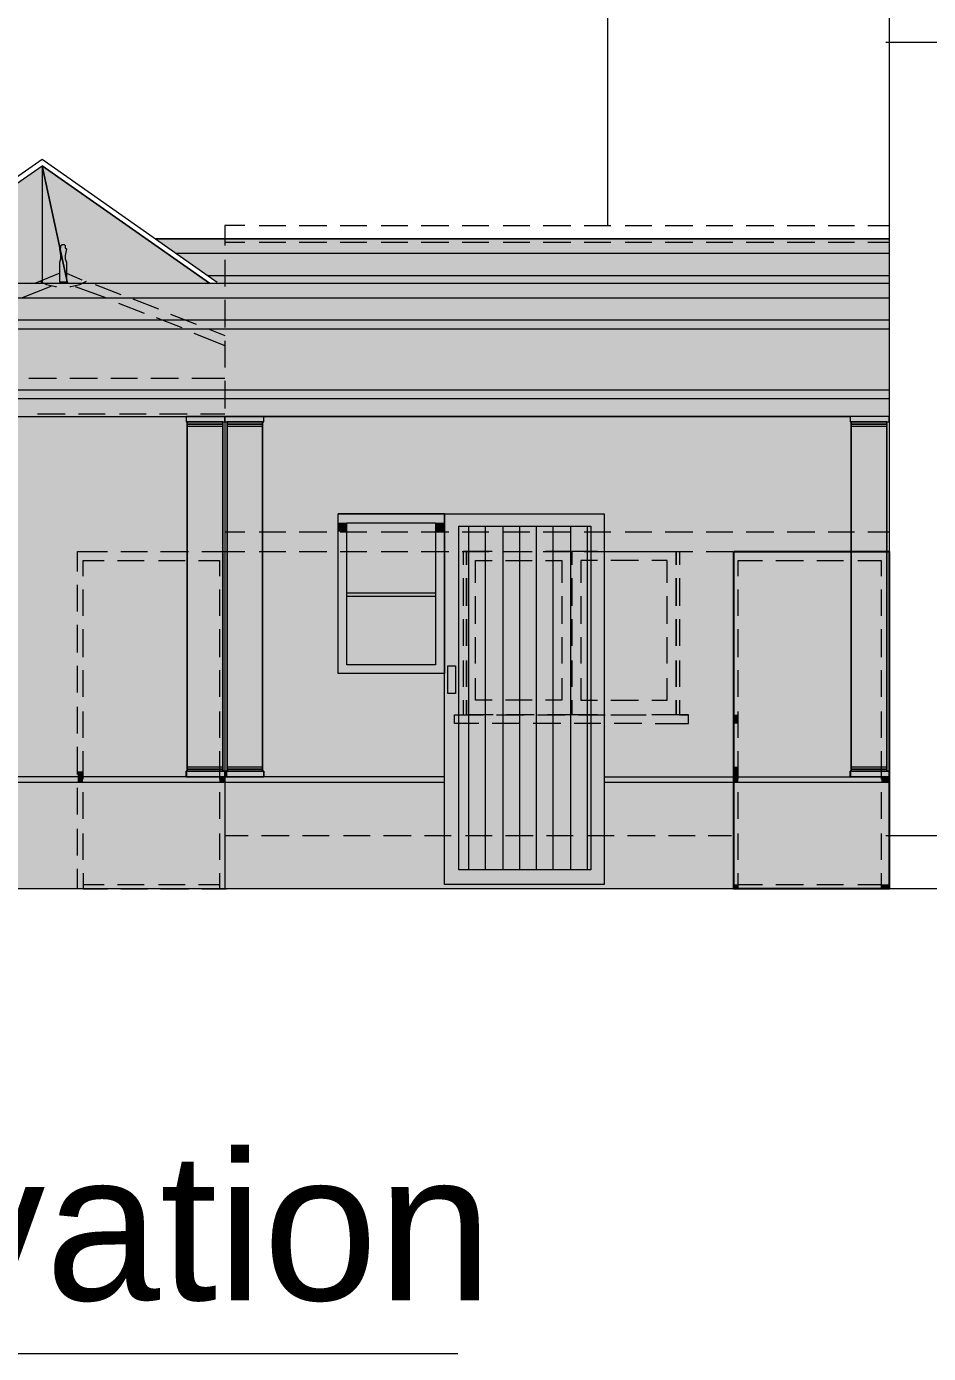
# Model space of a CAD drawing. Header units: millimetres. Extents: x -5841 to 140562, y 1006 to 102310.
# Drawn here: x 98869 to 103944, y 80517 to 87980 of the extents above; entities that cross this region are included whole.
import ezdxf

# ---------------------------------------------------------------- set-up
doc = ezdxf.new("R2010")
doc.units = ezdxf.units.MM
doc.header["$LTSCALE"] = 10
doc.layers.add('PDF17_0', color=7, linetype='Continuous')
doc.layers.add('PDF17_Text', color=7, linetype='Continuous')
doc.layers.add('PDF17_KD - WALL - LOADBEARING', color=252, linetype='Continuous', true_color=0x939598)
doc.styles.add('PDF FuturaCom-Book', font='arial.ttf')

msp = doc.modelspace()

# ---------------------------------------------------------------- linework, layer by layer
at = {"layer": 'PDF17_0', "lineweight": 0}
for points in [[(103721.7, 89991.3), (103721.7, 83130.3)], [(102137.4, 89305.2), (102137.4, 86860.2)], [(106091.8, 87889.3), (103703, 87889.3)], [(98008.4, 86535.9), (98956.4, 87197), (99898.3, 86535.9)], [(98956.4, 87197), (98956.4, 86535.9)], [(99711.1, 86704.3), (103721.7, 86704.3)], [(99892, 86579.5), (103721.7, 86579.5)], [(97459.5, 86535.9), (103721.7, 86535.9)], [(97459.5, 86454.8), (103721.7, 86454.8)], [(97584.2, 86330), (103721.7, 86330)], [(97584.2, 86280.1), (103721.7, 86280.1)], [(97553.1, 85937.1), (103721.7, 85937.1)], [(97584.2, 85887.2), (103721.7, 85887.2)], [(97584.2, 85787.4), (103503.4, 85787.4)], [(99773.5, 83791.5), (99773.5, 85756.2)], [(103721.7, 85787.4), (99985.6, 85787.4), (99985.6, 83130.3)], [(99998.1, 83791.5), (99998.1, 85756.2)], [(103509.6, 83791.5), (103509.6, 85756.2)], [(101220.6, 85238.5), (100621.8, 85238.5)], [(100671.7, 84795.7), (101170.7, 84795.7)], [(100671.7, 84777), (101170.7, 84777)], [(101220.6, 84340.4), (100621.8, 84340.4)], [(101220.6, 83760.3), (99985.6, 83760.3), (95419.9, 83760.3), (95419.9, 83729.1), (99985.6, 83729.1), (101220.6, 83729.1)], [(102118.7, 83760.3), (103721.7, 83760.3)], [(102118.7, 83729.1), (103721.7, 83729.1)], [(103703, 83429.7), (104569.9, 83429.7)], [(116807.4, 83130.3), (94035.3, 83130.3)], [(110882, 83130.3), (95775.5, 83130.3)], [(94160, 80516.9), (101295.4, 80516.9)]]:
    msp.add_lwpolyline(points, dxfattribs=at)
at = {"layer": 'PDF17_0', "color": 252, "lineweight": 0, "true_color": 0x939598}
for points in [[(100097.9, 86860.2), (99985.6, 86860.2), (99985.6, 86747.9)], [(100178.9, 86860.2), (100328.6, 86860.2)], [(100403.5, 86860.2), (100559.4, 86860.2)], [(100634.3, 86860.2), (100783.9, 86860.2)], [(100865, 86860.2), (101014.7, 86860.2)], [(101089.6, 86860.2), (101245.5, 86860.2)], [(101320.3, 86860.2), (101470, 86860.2)], [(101551.1, 86860.2), (101700.8, 86860.2)], [(101775.7, 86860.2), (101931.6, 86860.2)], [(102006.4, 86860.2), (102156.1, 86860.2)], [(102237.2, 86860.2), (102386.9, 86860.2)], [(102461.8, 86860.2), (102617.7, 86860.2)], [(102692.5, 86860.2), (102842.2, 86860.2)], [(102917.1, 86860.2), (103073, 86860.2)], [(103147.9, 86860.2), (103303.8, 86860.2)], [(103378.6, 86860.2), (103528.3, 86860.2)], [(103603.2, 86860.2), (103721.7, 86860.2)], [(99985.6, 86766.6), (100097.9, 86766.6)], [(100178.9, 86766.6), (100328.6, 86766.6)], [(100403.5, 86766.6), (100559.4, 86766.6)], [(100634.3, 86766.6), (100783.9, 86766.6)], [(100865, 86766.6), (101014.7, 86766.6)], [(101089.6, 86766.6), (101245.5, 86766.6)], [(101320.3, 86766.6), (101470, 86766.6)], [(101551.1, 86766.6), (101700.8, 86766.6)], [(101775.7, 86766.6), (101931.6, 86766.6)], [(102006.4, 86766.6), (102156.1, 86766.6)], [(102237.2, 86766.6), (102386.9, 86766.6)], [(102461.8, 86766.6), (102617.7, 86766.6)], [(102692.5, 86766.6), (102842.2, 86766.6)], [(102917.1, 86766.6), (103073, 86766.6)], [(103147.9, 86766.6), (103303.8, 86766.6)], [(103378.6, 86766.6), (103528.3, 86766.6)], [(103603.2, 86766.6), (103721.7, 86766.6)], [(99985.6, 86666.8), (99985.6, 86517.1)], [(99056.2, 86592), (98919, 86535.9)], [(99093.7, 86592), (99181, 86554.6)], [(99006.3, 86517.1), (98844.2, 86454.8)], [(98944, 86548.3), (98981.4, 86529.6), (99031.3, 86517.1), (99037.5, 86517.1)], [(99112.4, 86517.1), (99118.6, 86517.1), (99168.5, 86529.6), (99205.9, 86548.3)], [(99143.6, 86517.1), (99318.2, 86454.8)], [(99255.8, 86529.6), (99399.3, 86473.5)], [(99386.8, 86423.6), (99530.3, 86367.5)], [(99467.9, 86448.5), (99611.3, 86392.4)], [(99985.6, 86442.3), (99985.6, 86286.4)], [(99680, 86361.2), (99823.4, 86305.1)], [(99598.9, 86342.5), (99742.3, 86286.4)], [(99892, 86280.1), (99985.6, 86242.7)], [(99810.9, 86255.2), (99985.6, 86186.6)], [(99985.6, 86211.5), (99985.6, 86061.8)], [(99037.5, 85999.5), (98881.6, 85999.5)], [(99268.3, 85999.5), (99112.4, 85999.5)], [(99492.8, 85999.5), (99343.1, 85999.5)], [(99723.6, 85999.5), (99567.7, 85999.5)], [(99985.6, 85999.5), (99798.5, 85999.5)], [(99985.6, 85987), (99985.6, 85831)], [(99087.4, 85799.9), (98931.5, 85799.9)], [(99312, 85799.9), (99162.3, 85799.9)], [(99542.7, 85799.9), (99393, 85799.9)], [(99773.5, 85799.9), (99617.6, 85799.9)], [(99985.6, 85799.9), (99848.4, 85799.9)], [(99985.6, 85756.2), (99985.6, 85600.3)], [(99985.6, 85525.4), (99985.6, 85375.7)], [(99985.6, 85300.9), (99985.6, 85145)], [(99985.6, 85138.7), (100097.9, 85138.7)], [(100178.9, 85138.7), (100328.6, 85138.7)], [(100403.5, 85138.7), (100559.4, 85138.7)], [(100634.3, 85138.7), (100783.9, 85138.7)], [(100865, 85138.7), (101014.7, 85138.7)], [(101089.6, 85138.7), (101245.5, 85138.7)], [(101320.3, 85138.7), (101470, 85138.7)], [(101551.1, 85138.7), (101700.8, 85138.7)], [(101775.7, 85138.7), (101931.6, 85138.7)], [(102006.4, 85138.7), (102156.1, 85138.7)], [(102237.2, 85138.7), (102386.9, 85138.7)], [(102461.8, 85138.7), (102617.7, 85138.7)], [(102692.5, 85138.7), (102842.2, 85138.7)], [(102917.1, 85138.7), (103073, 85138.7)], [(103147.9, 85138.7), (103303.8, 85138.7)], [(103378.6, 85138.7), (103528.3, 85138.7)], [(103603.2, 85138.7), (103721.7, 85138.7)], [(99156, 84914.2), (99156, 85026.4), (99324.4, 85026.4)], [(99399.3, 85026.4), (99549, 85026.4)], [(99623.8, 85026.4), (99779.8, 85026.4)], [(99854.6, 85026.4), (100023, 85026.4)], [(99985.6, 85070.1), (99985.6, 84914.2)], [(99985.6, 85026.4), (100097.9, 85026.4)], [(100178.9, 85026.4), (100328.6, 85026.4)], [(100403.5, 85026.4), (100559.4, 85026.4)], [(100634.3, 85026.4), (100783.9, 85026.4)], [(100865, 85026.4), (101014.7, 85026.4)], [(101089.6, 85026.4), (101245.5, 85026.4)], [(101320.3, 85026.4), (101470, 85026.4)], [(101488.8, 85026.4), (101345.3, 85026.4), (101345.3, 84951.6), (101345.3, 85026.4), (101326.6, 85026.4), (101326.6, 84951.6)], [(101551.1, 85026.4), (101700.8, 85026.4)], [(101563.6, 85026.4), (101713.3, 85026.4)], [(101775.7, 85026.4), (101931.6, 85026.4), (101788.1, 85026.4)], [(102081.3, 85026.4), (101937.8, 85026.4), (101937.8, 84951.6), (101937.8, 85026.4)], [(102006.4, 85026.4), (102156.1, 85026.4), (102312.1, 85026.4)], [(102237.2, 85026.4), (102386.9, 85026.4), (102524.1, 85026.4), (102524.1, 84951.6), (102524.1, 85026.4), (102542.8, 85026.4), (102542.8, 84951.6)], [(102461.8, 85026.4), (102617.7, 85026.4)], [(102692.5, 85026.4), (102842.2, 85026.4)], [(102917.1, 85026.4), (103073, 85026.4)], [(103147.9, 85026.4), (103303.8, 85026.4)], [(103378.6, 85026.4), (103528.3, 85026.4)], [(103603.2, 85026.4), (103721.7, 85026.4)], [(99187.2, 84889.2), (99187.2, 84976.5), (99305.7, 84976.5)], [(99380.6, 84976.5), (99530.3, 84976.5)], [(99611.3, 84976.5), (99761, 84976.5)], [(99835.9, 84976.5), (99954.4, 84976.5), (99954.4, 84889.2)], [(101395.2, 84851.8), (101395.2, 84976.5), (101488.8, 84976.5)], [(101563.6, 84976.5), (101713.3, 84976.5)], [(101788.1, 84976.5), (101881.7, 84976.5), (101881.7, 84851.8)], [(102081.3, 84976.5), (101987.7, 84976.5), (101987.7, 84851.8)], [(102312.1, 84976.5), (102156.1, 84976.5)], [(102474.2, 84851.8), (102474.2, 84976.5), (102386.9, 84976.5)], [(102873.4, 84889.2), (102873.4, 84976.5), (103010.6, 84976.5)], [(103085.5, 84976.5), (103241.4, 84976.5)], [(103316.3, 84976.5), (103466, 84976.5)], [(103547, 84976.5), (103678, 84976.5), (103678, 84889.2)], [(101326.6, 84876.8), (101326.6, 84720.8)], [(102542.8, 84876.8), (102542.8, 84720.8)], [(99156, 84689.6), (99156, 84839.3)], [(99187.2, 84664.7), (99187.2, 84814.4)], [(99954.4, 84814.4), (99954.4, 84664.7)], [(99985.6, 84839.3), (99985.6, 84689.6)], [(102873.4, 84664.7), (102873.4, 84814.4)], [(103678, 84814.4), (103678, 84664.7)], [(101395.2, 84621), (101395.2, 84777)], [(101881.7, 84777), (101881.7, 84621)], [(101987.7, 84777), (101987.7, 84621)], [(102474.2, 84621), (102474.2, 84777)], [(101326.6, 84646), (101326.6, 84496.3)], [(102542.8, 84646), (102542.8, 84496.3)], [(99156, 84458.9), (99156, 84614.8)], [(99187.2, 84433.9), (99187.2, 84589.8)], [(99954.4, 84589.8), (99954.4, 84433.9)], [(99985.6, 84614.8), (99985.6, 84458.9)], [(102873.4, 84433.9), (102873.4, 84589.8)], [(103678, 84589.8), (103678, 84433.9)], [(101395.2, 84396.5), (101395.2, 84546.2)], [(101881.7, 84546.2), (101881.7, 84396.5)], [(101987.7, 84546.2), (101987.7, 84396.5)], [(102474.2, 84396.5), (102474.2, 84546.2)], [(101326.6, 84415.2), (101326.6, 84265.5)], [(102542.8, 84415.2), (102542.8, 84265.5)], [(99156, 84234.3), (99156, 84384)], [(99187.2, 84209.4), (99187.2, 84359.1)], [(99954.4, 84359.1), (99954.4, 84209.4)], [(99985.6, 84384), (99985.6, 84234.3)], [(102873.4, 84209.4), (102873.4, 84359.1)], [(103678, 84359.1), (103678, 84209.4)], [(101488.8, 84190.7), (101395.2, 84190.7), (101395.2, 84315.4)], [(101881.7, 84315.4), (101881.7, 84190.7), (101788.1, 84190.7)], [(101987.7, 84315.4), (101987.7, 84190.7), (102081.3, 84190.7)], [(102386.9, 84190.7), (102474.2, 84190.7), (102474.2, 84315.4)], [(101326.6, 84190.7), (101326.6, 84109.6)], [(101713.3, 84190.7), (101563.6, 84190.7)], [(102081.3, 84109.6), (101937.8, 84109.6), (101937.8, 84190.7), (101937.8, 84109.6), (101800.6, 84109.6)], [(102156.1, 84190.7), (102312.1, 84190.7)], [(102524.1, 84109.6), (102524.1, 84190.7), (102524.1, 84109.6), (102386.9, 84109.6)], [(102542.8, 84190.7), (102542.8, 84109.6), (102592.7, 84109.6), (102430.6, 84109.6)], [(99156, 84003.5), (99156, 84153.2)], [(99187.2, 83978.6), (99187.2, 84128.3)], [(99954.4, 84128.3), (99954.4, 83978.6)], [(99985.6, 84153.2), (99985.6, 84003.5)], [(101413.9, 84059.7), (101276.7, 84059.7), (101276.7, 84109.6), (101438.9, 84109.6)], [(101495, 84109.6), (101357.8, 84109.6)], [(101513.7, 84109.6), (101669.6, 84109.6)], [(101725.8, 84109.6), (101569.8, 84109.6)], [(101744.5, 84109.6), (101900.4, 84109.6)], [(101975.3, 84109.6), (102125, 84109.6)], [(102156.1, 84109.6), (102312.1, 84109.6)], [(102199.8, 84109.6), (102355.7, 84109.6)], [(102405.6, 84059.7), (102542.8, 84059.7), (102592.7, 84059.7), (102592.7, 84109.6)], [(102873.4, 83978.6), (102873.4, 84128.3)], [(103678, 84128.3), (103678, 83978.6)], [(101644.7, 84059.7), (101488.8, 84059.7)], [(101875.5, 84059.7), (101719.5, 84059.7)], [(102100, 84059.7), (101950.3, 84059.7)], [(102330.8, 84059.7), (102174.8, 84059.7)], [(99156, 83772.8), (99156, 83928.7)], [(99187.2, 83747.8), (99187.2, 83903.7)], [(99954.4, 83903.7), (99954.4, 83747.8)], [(99985.6, 83928.7), (99985.6, 83772.8)], [(102873.4, 83747.8), (102873.4, 83903.7)], [(103678, 83903.7), (103678, 83747.8)], [(99156, 83548.2), (99156, 83697.9)], [(99187.2, 83523.3), (99187.2, 83673)], [(99954.4, 83673), (99954.4, 83523.3)], [(99985.6, 83697.9), (99985.6, 83548.2)], [(102873.4, 83523.3), (102873.4, 83673)], [(103678, 83673), (103678, 83523.3)], [(99156, 83317.4), (99156, 83467.1)], [(99187.2, 83292.5), (99187.2, 83442.2)], [(99954.4, 83442.2), (99954.4, 83292.5)], [(99985.6, 83467.1), (99985.6, 83317.4)], [(102873.4, 83292.5), (102873.4, 83442.2)], [(103678, 83442.2), (103678, 83292.5)], [(99985.6, 83429.7), (100116.6, 83429.7)], [(100191.4, 83429.7), (100347.3, 83429.7)], [(100422.2, 83429.7), (100571.9, 83429.7)], [(100653, 83429.7), (100802.7, 83429.7)], [(100877.5, 83429.7), (101033.4, 83429.7)], [(101108.3, 83429.7), (101258, 83429.7)], [(101339.1, 83429.7), (101488.8, 83429.7)], [(101563.6, 83429.7), (101719.5, 83429.7)], [(101794.4, 83429.7), (101944.1, 83429.7)], [(102025.2, 83429.7), (102174.8, 83429.7)], [(102249.7, 83429.7), (102405.6, 83429.7)], [(102480.5, 83429.7), (102630.2, 83429.7)], [(102705, 83429.7), (102836, 83429.7)], [(99187.2, 83217.7), (99187.2, 83130.3), (99324.4, 83130.3), (99156, 83130.3), (99156, 83242.6)], [(99954.4, 83217.7), (99954.4, 83130.3)], [(99985.6, 83242.6), (99985.6, 83130.3)], [(103010.6, 83130.3), (102873.4, 83130.3), (102873.4, 83217.7)], [(103678, 83217.7), (103678, 83130.3), (103547, 83130.3)], [(99187.2, 83155.3), (99305.7, 83155.3)], [(99380.6, 83155.3), (99530.3, 83155.3)], [(99611.3, 83155.3), (99761, 83155.3)], [(99835.9, 83155.3), (99954.4, 83155.3)], [(102873.4, 83155.3), (103010.6, 83155.3)], [(103085.5, 83155.3), (103241.4, 83155.3)], [(103316.3, 83155.3), (103466, 83155.3)], [(103547, 83155.3), (103678, 83155.3)], [(99187.2, 83130.3), (99268.3, 83130.3)], [(100023, 83130.3), (99854.6, 83130.3), (99991.8, 83130.3)], [(102873.4, 83130.3), (102954.5, 83130.3)], [(103241.4, 83130.3), (103085.5, 83130.3)], [(103466, 83130.3), (103316.3, 83130.3)]]:
    msp.add_lwpolyline(points, dxfattribs=at)
for points in [[(99062.5, 86691.8), (99056.2, 86729.2), (99062.5, 86735.4), (99062.5, 86741.7), (99062.5, 86747.9), (99068.7, 86754.2), (99074.9, 86754.2), (99081.2, 86754.2), (99087.4, 86747.9), (99087.4, 86741.7), (99087.4, 86735.4), (99093.7, 86729.2), (99087.4, 86691.8), (99087.4, 86673.1), (99093.7, 86654.4), (99093.7, 86542.1), (99056.2, 86542.1), (99056.2, 86654.4), (99062.5, 86673.1)], [(101345.3, 84876.8), (101345.3, 84720.8)], [(101937.8, 84720.8), (101937.8, 84876.8)], [(102524.1, 84876.8), (102524.1, 84720.8)], [(101345.3, 84646), (101345.3, 84496.3)], [(101937.8, 84496.3), (101937.8, 84646)], [(102524.1, 84646), (102524.1, 84496.3)], [(101345.3, 84415.2), (101345.3, 84265.5)], [(101937.8, 84265.5), (101937.8, 84415.2)], [(102524.1, 84415.2), (102524.1, 84265.5)], [(101345.3, 84190.7), (101345.3, 84109.6)], [(99399.3, 83130.3), (99549, 83130.3)], [(99623.8, 83130.3), (99779.8, 83130.3)]]:
    msp.add_lwpolyline(points, close=True, dxfattribs=at)
at = {"layer": 'PDF17_0', "lineweight": 0}
for points in [[(103721.7, 86785.3), (99598.9, 86785.3)], [(99767.3, 83760.3), (99985.6, 83760.3), (99985.6, 83791.5), (99973.1, 83791.5), (99973.1, 85756.2), (99985.6, 85756.2), (99985.6, 85787.4), (99767.3, 85787.4), (99767.3, 85756.2), (99773.5, 85756.2), (99773.5, 83791.5), (99767.3, 83791.5)], [(99767.3, 85756.2), (99985.6, 85756.2), (99985.6, 85787.4), (99767.3, 85787.4)], [(99767.3, 85756.2), (99985.6, 85756.2), (99985.6, 85787.4), (99767.3, 85787.4)], [(99773.5, 85743.7), (99973.1, 85743.7), (99973.1, 85756.2), (99773.5, 85756.2)], [(99773.5, 85743.7), (99973.1, 85743.7), (99973.1, 85756.2), (99773.5, 85756.2)], [(99973.1, 85756.2), (99973.1, 83791.5)], [(99985.6, 83760.3), (100203.9, 83760.3), (100203.9, 83791.5), (100197.6, 83791.5), (100197.6, 85756.2), (100203.9, 85756.2), (100203.9, 85787.4), (99985.6, 85787.4), (99985.6, 85756.2), (99998.1, 85756.2), (99998.1, 83791.5), (99985.6, 83791.5)], [(99985.6, 85756.2), (100203.9, 85756.2), (100203.9, 85787.4), (99985.6, 85787.4)], [(99985.6, 85756.2), (100203.9, 85756.2), (100203.9, 85787.4), (99985.6, 85787.4)], [(99998.1, 85743.7), (100197.6, 85743.7), (100197.6, 85756.2), (99998.1, 85756.2)], [(99998.1, 85743.7), (100197.6, 85743.7), (100197.6, 85756.2), (99998.1, 85756.2)], [(100197.6, 85756.2), (100197.6, 83791.5)], [(103503.4, 83760.3), (103721.7, 83760.3), (103721.7, 83791.5), (103709.2, 83791.5), (103709.2, 85756.2), (103721.7, 85756.2), (103721.7, 85787.4), (103503.4, 85787.4), (103503.4, 85756.2), (103509.6, 85756.2), (103509.6, 83791.5), (103503.4, 83791.5)], [(103503.4, 85756.2), (103721.7, 85756.2), (103721.7, 85787.4), (103503.4, 85787.4)], [(103503.4, 85756.2), (103721.7, 85756.2), (103721.7, 85787.4), (103503.4, 85787.4)], [(103509.6, 85743.7), (103709.2, 85743.7), (103709.2, 85756.2), (103509.6, 85756.2)], [(103509.6, 85743.7), (103709.2, 85743.7), (103709.2, 85756.2), (103509.6, 85756.2)], [(103709.2, 85756.2), (103709.2, 83791.5)], [(99773.5, 85731.3), (99973.1, 85731.3), (99973.1, 85743.7), (99773.5, 85743.7)], [(99773.5, 85731.3), (99973.1, 85731.3), (99973.1, 85743.7), (99773.5, 85743.7)], [(99998.1, 85731.3), (100197.6, 85731.3), (100197.6, 85743.7), (99998.1, 85743.7)], [(99998.1, 85731.3), (100197.6, 85731.3), (100197.6, 85743.7), (99998.1, 85743.7)], [(103509.6, 85731.3), (103709.2, 85731.3), (103709.2, 85743.7), (103509.6, 85743.7)], [(103509.6, 85731.3), (103709.2, 85731.3), (103709.2, 85743.7), (103509.6, 85743.7)], [(100621.8, 85238.5), (101220.6, 85238.5), (101220.6, 84340.4), (100621.8, 84340.4)], [(102118.7, 83155.3), (101220.6, 83155.3), (101220.6, 85238.5), (102118.7, 85238.5)], [(100671.7, 85188.6), (101170.7, 85188.6), (101170.7, 84390.2), (100671.7, 84390.2)], [(102043.9, 83236.4), (101301.6, 83236.4), (101301.6, 85169.9), (102043.9, 85169.9)], [(101239.3, 84384), (101282.9, 84384), (101282.9, 84228.1), (101239.3, 84228.1)], [(99773.5, 83816.4), (99973.1, 83816.4), (99973.1, 83803.9), (99773.5, 83803.9)], [(99773.5, 83816.4), (99973.1, 83816.4), (99973.1, 83803.9), (99773.5, 83803.9)], [(99998.1, 83816.4), (100197.6, 83816.4), (100197.6, 83803.9), (99998.1, 83803.9)], [(99998.1, 83816.4), (100197.6, 83816.4), (100197.6, 83803.9), (99998.1, 83803.9)], [(103509.6, 83816.4), (103709.2, 83816.4), (103709.2, 83803.9), (103509.6, 83803.9)], [(103509.6, 83816.4), (103709.2, 83816.4), (103709.2, 83803.9), (103509.6, 83803.9)], [(99767.3, 83791.5), (99985.6, 83791.5), (99985.6, 83760.3), (99767.3, 83760.3)], [(99773.5, 83803.9), (99973.1, 83803.9), (99973.1, 83791.5), (99773.5, 83791.5)], [(99773.5, 83803.9), (99973.1, 83803.9), (99973.1, 83791.5), (99773.5, 83791.5)], [(99985.6, 83791.5), (100203.9, 83791.5), (100203.9, 83760.3), (99985.6, 83760.3)], [(99998.1, 83803.9), (100197.6, 83803.9), (100197.6, 83791.5), (99998.1, 83791.5)], [(99998.1, 83803.9), (100197.6, 83803.9), (100197.6, 83791.5), (99998.1, 83791.5)], [(103503.4, 83791.5), (103721.7, 83791.5), (103721.7, 83760.3), (103503.4, 83760.3)], [(103509.6, 83803.9), (103709.2, 83803.9), (103709.2, 83791.5), (103509.6, 83791.5)], [(103509.6, 83803.9), (103709.2, 83803.9), (103709.2, 83791.5), (103509.6, 83791.5)]]:
    msp.add_lwpolyline(points, close=True, dxfattribs=at)
at = {"layer": 'PDF17_0', "lineweight": 25}
msp.add_lwpolyline([(102848.5, 85026.4), (103721.7, 85026.4), (103721.7, 83130.3), (102848.5, 83130.3)], close=True, dxfattribs=at)
at = {"layer": 'PDF17_0', "color": 7, "true_color": 0xededee, "transparency": 33554559}
for points in [[(103721.7, 86785.3), (99598.9, 86785.3), (103721.7, 86535.9)], [(99598.9, 86785.3), (103721.7, 86535.9), (99954.4, 86535.9)], [(103721.7, 86535.9), (97459.5, 86535.9), (103721.7, 86454.8)], [(97459.5, 86535.9), (103721.7, 86454.8), (97459.5, 86454.8)], [(103721.7, 86454.8), (97459.5, 86454.8), (103721.7, 86404.9)], [(97459.5, 86454.8), (103721.7, 86404.9), (97534.3, 86404.9)], [(103721.7, 86404.9), (97534.3, 86404.9), (103721.7, 86386.2)], [(97534.3, 86404.9), (103721.7, 86386.2), (97553.1, 86386.2)], [(103721.7, 86386.2), (97553.1, 86386.2), (103721.7, 86330)], [(97553.1, 86386.2), (103721.7, 86330), (97584.2, 86330)], [(103721.7, 86330), (97584.2, 86330), (103721.7, 85937.1)], [(97584.2, 86330), (103721.7, 85937.1), (97584.2, 85937.1)], [(103721.7, 85937.1), (97553.1, 85937.1), (103721.7, 85887.2)], [(97553.1, 85937.1), (103721.7, 85887.2), (97584.2, 85887.2)], [(103721.7, 85887.2), (97584.2, 85887.2), (103721.7, 85787.4)], [(97584.2, 85887.2), (103721.7, 85787.4), (97584.2, 85787.4)], [(99773.5, 85756.2), (97815, 85756.2), (99773.5, 85026.4)], [(97815, 85756.2), (99773.5, 85026.4), (97815, 85026.4)], [(99767.3, 85787.4), (97821.3, 85787.4), (99767.3, 85756.2)], [(97821.3, 85787.4), (99767.3, 85756.2), (97821.3, 85756.2)], [(103509.6, 85756.2), (100197.6, 85756.2), (103509.6, 85743.7)], [(100197.6, 85756.2), (103509.6, 85743.7), (100197.6, 85743.7)], [(103503.4, 85787.4), (100203.9, 85787.4), (103503.4, 85756.2)], [(100203.9, 85787.4), (103503.4, 85756.2), (100203.9, 85756.2)], [(103509.6, 85743.7), (100197.6, 85743.7), (103509.6, 85731.3)], [(100197.6, 85743.7), (103509.6, 85731.3), (100197.6, 85731.3)], [(103509.6, 85731.3), (100197.6, 85731.3), (103509.6, 85238.5)], [(100197.6, 85731.3), (103509.6, 85238.5), (100197.6, 85238.5)], [(100621.8, 85238.5), (100197.6, 85238.5), (100621.8, 85138.7)], [(100197.6, 85238.5), (100621.8, 85138.7), (100197.6, 85138.7)], [(103509.6, 85238.5), (102118.7, 85238.5), (103509.6, 85138.7)], [(102118.7, 85238.5), (103509.6, 85138.7), (102118.7, 85138.7)], [(100621.8, 85138.7), (100197.6, 85138.7), (100621.8, 85026.4)], [(100197.6, 85138.7), (100621.8, 85026.4), (100197.6, 85026.4)], [(103509.6, 85138.7), (102118.7, 85138.7), (103509.6, 85026.4)], [(102118.7, 85138.7), (103509.6, 85026.4), (102118.7, 85026.4)], [(99156, 85026.4), (97815, 85026.4), (99156, 83791.5)], [(97815, 85026.4), (99156, 83791.5), (97815, 83791.5)], [(99773.5, 85026.4), (99156, 85026.4), (99773.5, 84976.5)], [(99156, 85026.4), (99773.5, 84976.5), (99156, 84976.5)], [(99985.6, 85026.4), (99973.1, 85026.4), (99985.6, 83791.5)], [(99973.1, 85026.4), (99985.6, 83791.5), (99973.1, 83791.5)], [(100621.8, 85026.4), (100197.6, 85026.4), (100621.8, 84340.4)], [(100197.6, 85026.4), (100621.8, 84340.4), (100197.6, 84340.4)], [(102524.1, 85026.4), (102118.7, 85026.4), (102524.1, 84976.5)], [(102118.7, 85026.4), (102524.1, 84976.5), (102118.7, 84976.5)], [(102542.8, 85026.4), (102524.1, 85026.4), (102542.8, 84109.6)], [(102524.1, 85026.4), (102542.8, 84109.6), (102524.1, 84109.6)], [(102848.5, 85026.4), (102542.8, 85026.4), (102848.5, 84976.5)], [(102542.8, 85026.4), (102848.5, 84976.5), (102542.8, 84976.5)], [(103509.6, 85026.4), (102848.5, 85026.4), (103509.6, 84976.5)], [(102848.5, 85026.4), (103509.6, 84976.5), (102848.5, 84976.5)], [(99187.2, 84976.5), (99156, 84976.5), (99187.2, 83791.5)], [(99156, 84976.5), (99187.2, 83791.5), (99156, 83791.5)], [(99773.5, 84976.5), (99187.2, 84976.5), (99773.5, 83791.5)], [(99187.2, 84976.5), (99773.5, 83791.5), (99187.2, 83791.5)], [(102474.2, 84976.5), (102118.7, 84976.5), (102474.2, 84190.7)], [(102118.7, 84976.5), (102474.2, 84190.7), (102118.7, 84190.7)], [(102524.1, 84976.5), (102474.2, 84976.5), (102524.1, 84190.7)], [(102474.2, 84976.5), (102524.1, 84190.7), (102474.2, 84190.7)], [(102848.5, 84976.5), (102542.8, 84976.5), (102848.5, 84340.4)], [(102542.8, 84976.5), (102848.5, 84340.4), (102542.8, 84340.4)], [(102873.4, 84976.5), (102848.5, 84976.5), (102873.4, 84340.4)], [(102848.5, 84976.5), (102873.4, 84340.4), (102848.5, 84340.4)], [(103509.6, 84976.5), (102873.4, 84976.5), (103509.6, 84340.4)], [(102873.4, 84976.5), (103509.6, 84340.4), (102873.4, 84340.4)], [(101220.6, 84340.4), (100197.6, 84340.4), (101220.6, 83791.5)], [(100197.6, 84340.4), (101220.6, 83791.5), (100197.6, 83791.5)], [(102848.5, 84340.4), (102542.8, 84340.4), (102848.5, 84109.6)], [(102542.8, 84340.4), (102848.5, 84109.6), (102542.8, 84109.6)], [(102873.4, 84340.4), (102848.5, 84340.4), (102873.4, 84109.6)], [(102848.5, 84340.4), (102873.4, 84109.6), (102848.5, 84109.6)], [(103509.6, 84340.4), (102873.4, 84340.4), (103509.6, 84109.6)], [(102873.4, 84340.4), (103509.6, 84109.6), (102873.4, 84109.6)], [(102524.1, 84190.7), (102118.7, 84190.7), (102524.1, 84109.6)], [(102118.7, 84190.7), (102524.1, 84109.6), (102118.7, 84109.6)], [(102592.7, 84109.6), (102118.7, 84109.6), (102592.7, 84059.7)], [(102118.7, 84109.6), (102592.7, 84059.7), (102118.7, 84059.7)], [(102848.5, 84109.6), (102592.7, 84109.6), (102848.5, 84059.7)], [(102592.7, 84109.6), (102848.5, 84059.7), (102592.7, 84059.7)], [(102873.4, 84109.6), (102848.5, 84109.6), (102873.4, 84059.7)], [(102848.5, 84109.6), (102873.4, 84059.7), (102848.5, 84059.7)], [(103509.6, 84109.6), (102873.4, 84109.6), (103509.6, 84059.7)], [(102873.4, 84109.6), (103509.6, 84059.7), (102873.4, 84059.7)], [(102848.5, 84059.7), (102118.7, 84059.7), (102848.5, 83791.5)], [(102118.7, 84059.7), (102848.5, 83791.5), (102118.7, 83791.5)], [(102873.4, 84059.7), (102848.5, 84059.7), (102873.4, 83816.4)], [(102848.5, 84059.7), (102873.4, 83816.4), (102848.5, 83816.4)], [(103509.6, 84059.7), (102873.4, 84059.7), (103509.6, 83816.4)], [(102873.4, 84059.7), (103509.6, 83816.4), (102873.4, 83816.4)], [(102873.4, 83816.4), (102848.5, 83816.4), (102873.4, 83791.5)], [(102848.5, 83816.4), (102873.4, 83791.5), (102848.5, 83791.5)], [(103509.6, 83816.4), (102873.4, 83816.4), (103509.6, 83803.9)], [(102873.4, 83816.4), (103509.6, 83803.9), (102873.4, 83803.9)], [(99156, 83791.5), (97821.3, 83791.5), (99156, 83760.3)], [(97821.3, 83791.5), (99156, 83760.3), (97821.3, 83760.3)], [(99187.2, 83791.5), (99156, 83791.5), (99187.2, 83760.3)], [(99156, 83791.5), (99187.2, 83760.3), (99156, 83760.3)], [(99187.2, 83760.3), (99156, 83760.3), (99187.2, 83130.3)], [(99156, 83760.3), (99187.2, 83130.3), (99156, 83130.3)], [(99767.3, 83791.5), (99187.2, 83791.5), (99767.3, 83760.3)], [(99187.2, 83791.5), (99767.3, 83760.3), (99187.2, 83760.3)], [(99954.4, 83760.3), (99187.2, 83760.3), (99954.4, 83130.3)], [(99187.2, 83760.3), (99954.4, 83130.3), (99187.2, 83130.3)], [(99985.6, 83760.3), (99954.4, 83760.3), (99985.6, 83130.3)], [(99954.4, 83760.3), (99985.6, 83130.3), (99954.4, 83130.3)], [(101220.6, 83791.5), (100203.9, 83791.5), (101220.6, 83760.3)], [(100203.9, 83791.5), (101220.6, 83760.3), (100203.9, 83760.3)], [(102848.5, 83791.5), (102118.7, 83791.5), (102848.5, 83760.3)], [(102118.7, 83791.5), (102848.5, 83760.3), (102118.7, 83760.3)], [(102873.4, 83791.5), (102848.5, 83791.5), (102873.4, 83760.3)], [(102848.5, 83791.5), (102873.4, 83760.3), (102848.5, 83760.3)], [(103509.6, 83803.9), (102873.4, 83803.9), (103509.6, 83791.5)], [(102873.4, 83803.9), (103509.6, 83791.5), (102873.4, 83791.5)], [(103503.4, 83791.5), (102873.4, 83791.5), (103503.4, 83760.3)], [(102873.4, 83791.5), (103503.4, 83760.3), (102873.4, 83760.3)], [(99156, 83729.1), (97584.2, 83729.1), (99156, 83211.4)], [(97584.2, 83729.1), (99156, 83211.4), (97584.2, 83211.4)], [(101220.6, 83729.1), (99985.6, 83729.1), (101220.6, 83429.7)], [(99985.6, 83729.1), (101220.6, 83429.7), (99985.6, 83429.7)], [(102848.5, 83729.1), (102118.7, 83729.1), (102848.5, 83429.7)], [(102118.7, 83729.1), (102848.5, 83429.7), (102118.7, 83429.7)], [(102873.4, 83729.1), (102848.5, 83729.1), (102873.4, 83429.7)], [(102848.5, 83729.1), (102873.4, 83429.7), (102848.5, 83429.7)], [(103678, 83729.1), (102873.4, 83729.1), (103678, 83429.7)], [(102873.4, 83729.1), (103678, 83429.7), (102873.4, 83429.7)], [(103721.7, 83729.1), (103678, 83729.1), (103721.7, 83429.7)], [(103678, 83729.1), (103721.7, 83429.7), (103678, 83429.7)], [(101220.6, 83429.7), (99985.6, 83429.7), (101220.6, 83155.3)], [(99985.6, 83429.7), (101220.6, 83155.3), (99985.6, 83155.3)], [(102848.5, 83429.7), (102118.7, 83429.7), (102848.5, 83155.3)], [(102118.7, 83429.7), (102848.5, 83155.3), (102118.7, 83155.3)], [(102873.4, 83429.7), (102848.5, 83429.7), (102873.4, 83155.3)], [(102848.5, 83429.7), (102873.4, 83155.3), (102848.5, 83155.3)], [(103678, 83429.7), (102873.4, 83429.7), (103678, 83155.3)], [(102873.4, 83429.7), (103678, 83155.3), (102873.4, 83155.3)], [(103721.7, 83429.7), (103678, 83429.7), (103721.7, 83155.3)], [(103678, 83429.7), (103721.7, 83155.3), (103678, 83155.3)], [(99156, 83211.4), (97584.2, 83211.4), (99156, 83130.3)], [(97584.2, 83211.4), (99156, 83130.3), (97584.2, 83130.3)], [(102848.5, 83155.3), (99985.6, 83155.3), (102848.5, 83130.3)], [(99985.6, 83155.3), (102848.5, 83130.3), (99985.6, 83130.3)], [(102873.4, 83155.3), (102848.5, 83155.3), (102873.4, 83130.3)], [(102848.5, 83155.3), (102873.4, 83130.3), (102848.5, 83130.3)], [(103678, 83155.3), (102873.4, 83155.3), (103678, 83130.3)], [(102873.4, 83155.3), (103678, 83130.3), (102873.4, 83130.3)], [(103721.7, 83155.3), (103678, 83155.3), (103721.7, 83130.3)], [(103678, 83155.3), (103721.7, 83130.3), (103678, 83130.3)]]:
    msp.add_solid(points, dxfattribs=at)
at = {"layer": 'PDF17_0', "color": 253, "true_color": 0xc0ab87, "transparency": 33554559}
for points in [[(99985.6, 85787.4), (99767.3, 85787.4), (99985.6, 85756.2)], [(99767.3, 85787.4), (99985.6, 85756.2), (99767.3, 85756.2)], [(99973.1, 85756.2), (99773.5, 85756.2), (99973.1, 85743.7)], [(99773.5, 85756.2), (99973.1, 85743.7), (99773.5, 85743.7)], [(100203.9, 85787.4), (99985.6, 85787.4), (100203.9, 85756.2)], [(99985.6, 85787.4), (100203.9, 85756.2), (99985.6, 85756.2)], [(100197.6, 85756.2), (99998.1, 85756.2), (100197.6, 85743.7)], [(99998.1, 85756.2), (100197.6, 85743.7), (99998.1, 85743.7)], [(103721.7, 85787.4), (103503.4, 85787.4), (103721.7, 85756.2)], [(103503.4, 85787.4), (103721.7, 85756.2), (103503.4, 85756.2)], [(103709.2, 85756.2), (103509.6, 85756.2), (103709.2, 85743.7)], [(103509.6, 85756.2), (103709.2, 85743.7), (103509.6, 85743.7)], [(99973.1, 85743.7), (99773.5, 85743.7), (99973.1, 85731.3)], [(99773.5, 85743.7), (99973.1, 85731.3), (99773.5, 85731.3)], [(99973.1, 85731.3), (99773.5, 85731.3), (99973.1, 83816.4)], [(99773.5, 85731.3), (99973.1, 83816.4), (99773.5, 83816.4)], [(100197.6, 85743.7), (99998.1, 85743.7), (100197.6, 85731.3)], [(99998.1, 85743.7), (100197.6, 85731.3), (99998.1, 85731.3)], [(100197.6, 85731.3), (99998.1, 85731.3), (100197.6, 83816.4)], [(99998.1, 85731.3), (100197.6, 83816.4), (99998.1, 83816.4)], [(103709.2, 85743.7), (103509.6, 85743.7), (103709.2, 85731.3)], [(103509.6, 85743.7), (103709.2, 85731.3), (103509.6, 85731.3)], [(103709.2, 85731.3), (103509.6, 85731.3), (103709.2, 83816.4)], [(103509.6, 85731.3), (103709.2, 83816.4), (103509.6, 83816.4)], [(101220.6, 85238.5), (100621.8, 85238.5), (101220.6, 85188.6)], [(100621.8, 85238.5), (101220.6, 85188.6), (100621.8, 85188.6)], [(102118.7, 85238.5), (101220.6, 85238.5), (102118.7, 83155.3)], [(101220.6, 85238.5), (102118.7, 83155.3), (101220.6, 83155.3)], [(100671.7, 85188.6), (100621.8, 85188.6), (100671.7, 85138.7)], [(100621.8, 85188.6), (100671.7, 85138.7), (100621.8, 85138.7)], [(101220.6, 85188.6), (101170.7, 85188.6), (101220.6, 85138.7)], [(101170.7, 85188.6), (101220.6, 85138.7), (101170.7, 85138.7)], [(100671.7, 85138.7), (100621.8, 85138.7), (100671.7, 85026.4)], [(100621.8, 85138.7), (100671.7, 85026.4), (100621.8, 85026.4)], [(101220.6, 85138.7), (101170.7, 85138.7), (101220.6, 85026.4)], [(101170.7, 85138.7), (101220.6, 85026.4), (101170.7, 85026.4)], [(100671.7, 85026.4), (100621.8, 85026.4), (100671.7, 84390.2)], [(100621.8, 85026.4), (100671.7, 84390.2), (100621.8, 84390.2)], [(101220.6, 85026.4), (101170.7, 85026.4), (101220.6, 84390.2)], [(101170.7, 85026.4), (101220.6, 84390.2), (101170.7, 84390.2)], [(101170.7, 84795.7), (100671.7, 84795.7), (101170.7, 84777)], [(100671.7, 84795.7), (101170.7, 84777), (100671.7, 84777)], [(101220.6, 84390.2), (100621.8, 84390.2), (101220.6, 84340.4)], [(100621.8, 84390.2), (101220.6, 84340.4), (100621.8, 84340.4)], [(99973.1, 83816.4), (99773.5, 83816.4), (99973.1, 83803.9)], [(99773.5, 83816.4), (99973.1, 83803.9), (99773.5, 83803.9)], [(100197.6, 83816.4), (99998.1, 83816.4), (100197.6, 83803.9)], [(99998.1, 83816.4), (100197.6, 83803.9), (99998.1, 83803.9)], [(103709.2, 83816.4), (103509.6, 83816.4), (103709.2, 83803.9)], [(103509.6, 83816.4), (103709.2, 83803.9), (103509.6, 83803.9)], [(99156, 83760.3), (97584.2, 83760.3), (99156, 83729.1)], [(97584.2, 83760.3), (99156, 83729.1), (97584.2, 83729.1)], [(99187.2, 83760.3), (99156, 83760.3), (99187.2, 83729.1)], [(99156, 83760.3), (99187.2, 83729.1), (99156, 83729.1)], [(99954.4, 83760.3), (99187.2, 83760.3), (99954.4, 83729.1)], [(99187.2, 83760.3), (99954.4, 83729.1), (99187.2, 83729.1)], [(99773.5, 83791.5), (99767.3, 83791.5), (99773.5, 83760.3)], [(99767.3, 83791.5), (99773.5, 83760.3), (99767.3, 83760.3)], [(99973.1, 83803.9), (99773.5, 83803.9), (99973.1, 83791.5)], [(99773.5, 83803.9), (99973.1, 83791.5), (99773.5, 83791.5)], [(99985.6, 83791.5), (99773.5, 83791.5), (99985.6, 83760.3)], [(99773.5, 83791.5), (99985.6, 83760.3), (99773.5, 83760.3)], [(99985.6, 83760.3), (99954.4, 83760.3), (99985.6, 83729.1)], [(99954.4, 83760.3), (99985.6, 83729.1), (99954.4, 83729.1)], [(99998.1, 83791.5), (99985.6, 83791.5), (99998.1, 83760.3)], [(99985.6, 83791.5), (99998.1, 83760.3), (99985.6, 83760.3)], [(101220.6, 83760.3), (99985.6, 83760.3), (101220.6, 83729.1)], [(99985.6, 83760.3), (101220.6, 83729.1), (99985.6, 83729.1)], [(100197.6, 83803.9), (99998.1, 83803.9), (100197.6, 83791.5)], [(99998.1, 83803.9), (100197.6, 83791.5), (99998.1, 83791.5)], [(100203.9, 83791.5), (99998.1, 83791.5), (100203.9, 83760.3)], [(99998.1, 83791.5), (100203.9, 83760.3), (99998.1, 83760.3)], [(102848.5, 83760.3), (102118.7, 83760.3), (102848.5, 83729.1)], [(102118.7, 83760.3), (102848.5, 83729.1), (102118.7, 83729.1)], [(102873.4, 83760.3), (102848.5, 83760.3), (102873.4, 83729.1)], [(102848.5, 83760.3), (102873.4, 83729.1), (102848.5, 83729.1)], [(103678, 83760.3), (102873.4, 83760.3), (103678, 83729.1)], [(102873.4, 83760.3), (103678, 83729.1), (102873.4, 83729.1)], [(103509.6, 83791.5), (103503.4, 83791.5), (103509.6, 83760.3)], [(103503.4, 83791.5), (103509.6, 83760.3), (103503.4, 83760.3)], [(103709.2, 83803.9), (103509.6, 83803.9), (103709.2, 83791.5)], [(103509.6, 83803.9), (103709.2, 83791.5), (103509.6, 83791.5)], [(103721.7, 83791.5), (103509.6, 83791.5), (103721.7, 83760.3)], [(103509.6, 83791.5), (103721.7, 83760.3), (103509.6, 83760.3)], [(103721.7, 83760.3), (103678, 83760.3), (103721.7, 83729.1)], [(103678, 83760.3), (103721.7, 83729.1), (103678, 83729.1)]]:
    msp.add_solid(points, dxfattribs=at)
at = {"layer": 'PDF17_KD - WALL - LOADBEARING', "color": 7, "lineweight": 0}
for points in [[(97958.5, 86535.9), (98956.4, 87234.4), (99941.9, 86542.1)], [(101357.8, 83236.4), (101357.8, 85169.9)], [(101451.3, 83236.4), (101451.3, 85169.9)], [(101551.1, 83236.4), (101551.1, 85169.9)], [(101644.7, 83236.4), (101644.7, 85169.9)], [(101738.2, 83236.4), (101738.2, 85169.9)], [(101831.8, 83236.4), (101831.8, 85169.9)], [(101931.6, 83236.4), (101931.6, 85169.9)], [(102025.2, 83236.4), (102025.2, 85169.9)]]:
    msp.add_lwpolyline(points, dxfattribs=at)
at = {"layer": 'PDF17_KD - WALL - LOADBEARING', "color": 141, "lineweight": 0, "true_color": 0xafdcf8}
for points in [[(99898.3, 86535.9), (98956.4, 87197), (99898.3, 86535.9)], [(99099.9, 86535.9), (98956.4, 87197), (99099.9, 86535.9)]]:
    msp.add_lwpolyline(points, dxfattribs=at)
at = {"layer": 'PDF17_KD - WALL - LOADBEARING', "color": 141, "true_color": 0xafdcf8, "transparency": 33554559}
for points in [[(98956.4, 87197), (99099.9, 86535.9), (98008.4, 86535.9)], [(98956.4, 87197), (99898.3, 86535.9), (99099.9, 86535.9)], [(101170.7, 85188.6), (100671.7, 85188.6), (101170.7, 85138.7)], [(100671.7, 85188.6), (101170.7, 85138.7), (100671.7, 85138.7)], [(101170.7, 85138.7), (100671.7, 85138.7), (101170.7, 85026.4)], [(100671.7, 85138.7), (101170.7, 85026.4), (100671.7, 85026.4)], [(101170.7, 85026.4), (100671.7, 85026.4), (101170.7, 84795.7)], [(100671.7, 85026.4), (101170.7, 84795.7), (100671.7, 84795.7)], [(101170.7, 84777), (100671.7, 84777), (101170.7, 84390.2)], [(100671.7, 84777), (101170.7, 84390.2), (100671.7, 84390.2)]]:
    msp.add_solid(points, dxfattribs=at)

# ---------------------------------------------------------------- texts
at = {"layer": 'PDF17_Text', "insert": (94077.8, 81225.5), "char_height": 829.962, "attachment_point": 4, "style": 'PDF FuturaCom-Book'}
msp.add_mtext('Side Elevation', dxfattribs=at)

doc.saveas('drawing.dxf')
